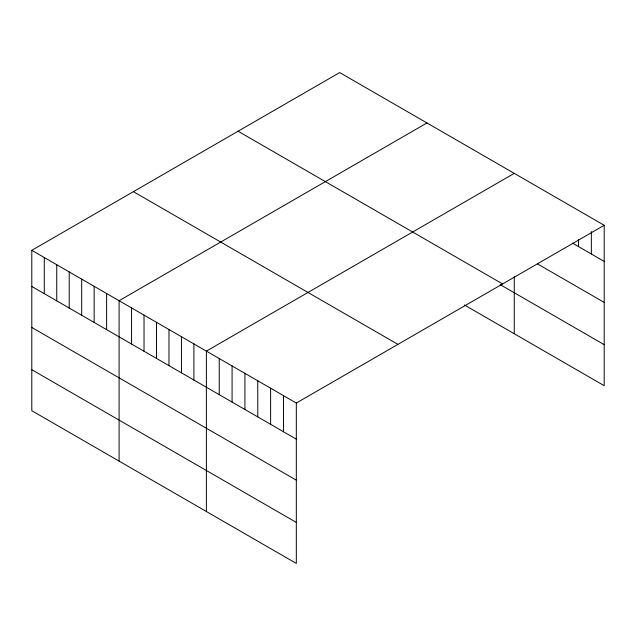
<?xml version="1.0" encoding="UTF-8"?>
<svg xmlns="http://www.w3.org/2000/svg" width="636" height="636" viewBox="0 0 636 636"><rect width="100%" height="100%" fill="white"/><g stroke="black" fill="none" stroke-linecap="round" stroke-linejoin="round"><path stroke-width="0.95" d="M31.8 250.322L296.32 403.041L296.32 563.432L31.8 410.713L31.8 250.322L339.68 72.568L604.2 225.287L604.2 385.678L464.383 304.954M426.971 122.963L119.091 300.717L119.091 461.116M514.262 173.358L206.382 351.112L206.382 511.511M296.32 403.041L604.2 225.287M572.511 243.111L604.2 261.412M537.388 263.845L604.2 302.418M238.079 131.223L502.599 283.942M500.135 284.586L604.2 344.672M133.401 191.659L397.921 344.378M31.8 286.446L296.32 439.166M31.8 327.453L296.32 480.172M31.8 369.707L296.32 522.426M591.353 231.536L591.353 253.995M578.506 239.74L578.506 246.569M514.262 276.787L514.262 333.757M283.473 395.624L283.473 431.749M270.618 388.206L270.618 424.323M257.771 380.781L257.771 416.906M244.924 373.364L244.924 409.489M232.076 365.946L232.076 402.071M219.229 358.529L219.229 394.654M193.908 343.917L193.908 380.042M181.443 336.714L181.443 372.839M168.969 329.512L168.969 365.636M156.504 322.317L156.504 358.442M144.03 315.114L144.03 351.239M131.565 307.919L131.565 344.044M106.617 293.514L106.617 329.639M94.152 286.319L94.152 322.444M81.678 279.117L81.678 315.241M69.213 271.922L69.213 308.047M56.739 264.719L56.739 300.844M44.274 257.516L44.274 293.641"/></g></svg>
